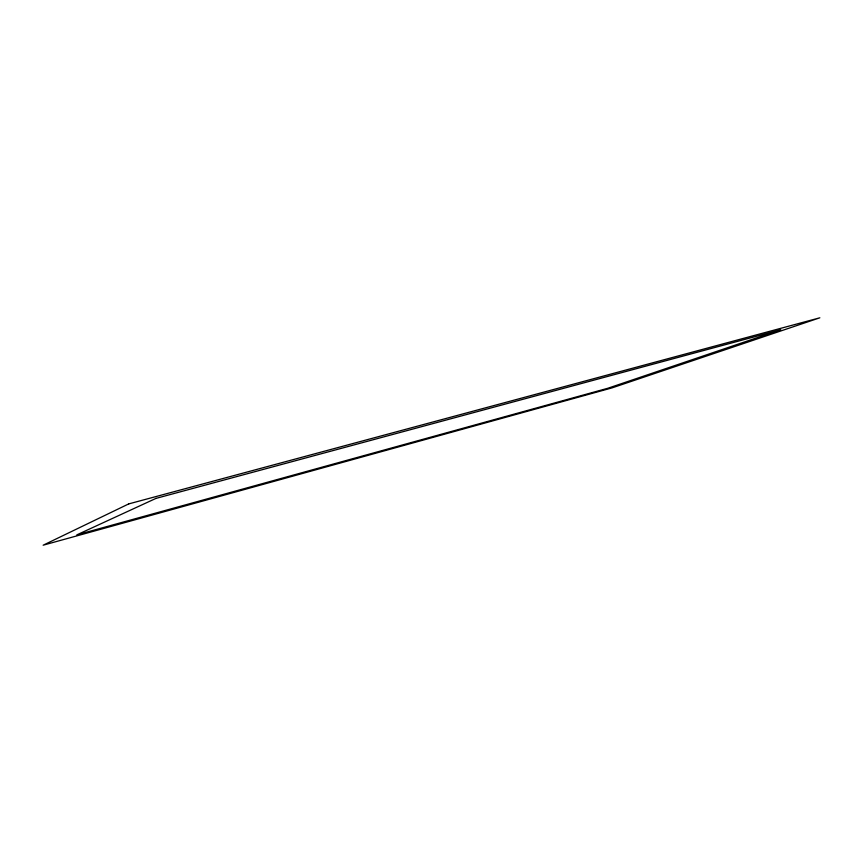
<?xml version="1.0" encoding="UTF-8"?>
<svg xmlns="http://www.w3.org/2000/svg" width="863" height="863" viewBox="0 0 863 863"><rect width="100%" height="100%" fill="white"/><g stroke="black" fill="none" stroke-linecap="round" stroke-linejoin="round"><path stroke-width="1.29" d="M128.749 503.895L43.15 545.2L612.137 387.865L819.85 317.8L128.749 503.895M155.955 498.404L76.829 534.866L607.768 388.274L780.788 329.688L155.955 498.404"/></g></svg>
